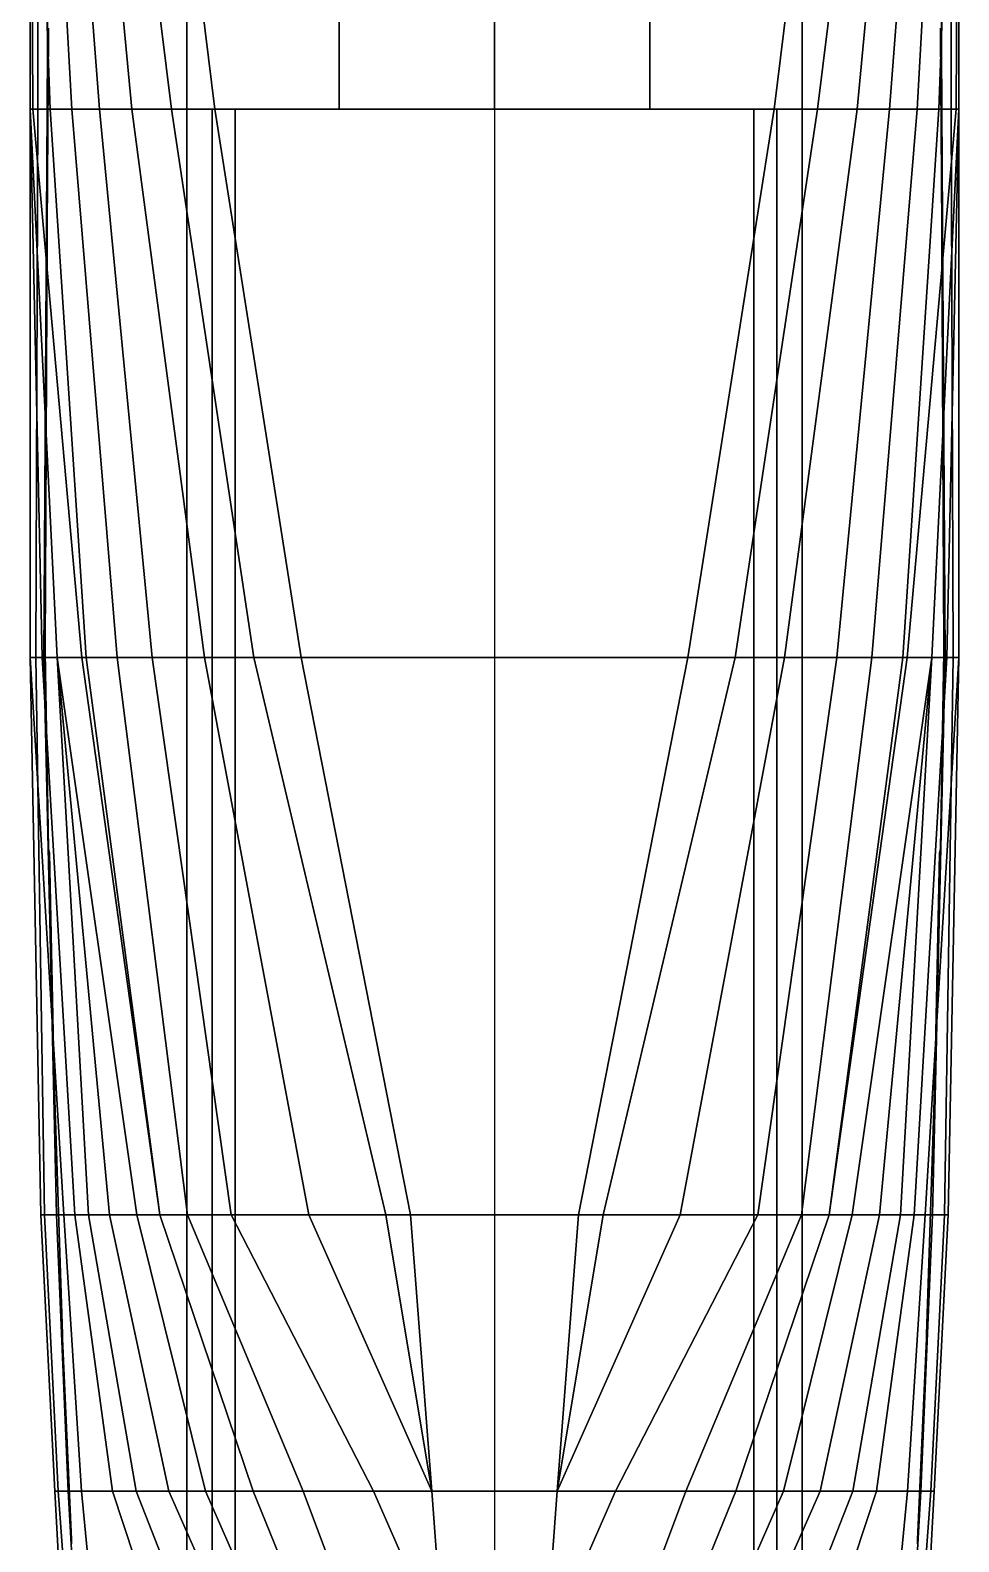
# Model space of a CAD drawing. Header units: millimetres. Extents: x -4.2 to 4.2, y -36.1 to 45.6.
# Drawn here: x -4.23 to 4.23, y -27.9 to -14.14 of the extents above; entities that cross this region are included whole.
import ezdxf

# ---------------------------------------------------------------- set-up
doc = ezdxf.new("R2010")
doc.units = ezdxf.units.MM
for name, color, linetype in [('h2', 7, 'Continuous'), ('railings', 6, 'Continuous'), ('superstructure', 3, 'Continuous')]:
    doc.layers.add(name, color=color, linetype=linetype)

msp = doc.modelspace()

# ---------------------------------------------------------------- linework, layer by layer
for points in [[(-4.225, -9.84, 2.825), (-4.225, -9.84, -0.21), (-4.225, -14.86, -0.05), (-4.225, -14.86, 2.98)], [(-4.225, -9.84, -0.21), (-4.225, -9.84, -0.21), (-4.2, -14.86, -0.21), (-4.225, -14.86, -0.05)], [(-4.155, -9.84, 2.92), (-4.225, -9.84, 2.825), (-4.225, -14.86, 2.98), (-4.155, -14.86, 3.095)], [(-4.045, -9.84, 2.955), (-4.155, -9.84, 2.92), (-4.155, -14.86, 3.095), (-4.07, -14.86, 3.125)], [(-4.225, -14.86, 2.98), (-4.225, -14.86, 2.98), (-4.225, -19.85, 1.765), (-4.225, -19.85, 3.355)], [(-4.225, -14.86, -0.05), (-4.2, -14.86, -0.21), (-3.755, -19.85, -0.21), (-3.98, -19.85, 0.37)], [(-4.225, -14.86, 2.98), (-4.225, -14.86, -0.05), (-4.115, -19.85, 0.95), (-4.225, -19.85, 1.765)], [(-4.225, -14.86, -0.05), (-4.225, -14.86, -0.05), (-3.98, -19.85, 0.37), (-4.115, -19.85, 0.95)], [(-4.155, -14.86, 3.095), (-4.225, -14.86, 2.98), (-4.225, -19.85, 3.355), (-4.175, -19.85, 3.45)], [(-4.07, -14.86, 3.125), (-4.155, -14.86, 3.095), (-4.175, -19.85, 3.45), (-4.1, -19.85, 3.5)], [(-4.225, -19.85, 3.355), (-4.225, -19.85, 1.765), (-3.92, -24.925, 1.775), (-4.13, -24.925, 3.765)], [(-4.225, -19.85, 1.765), (-4.115, -19.85, 0.95), (-3.82, -24.925, 1.16), (-3.92, -24.925, 1.775)], [(-4.175, -19.85, 3.45), (-4.225, -19.85, 3.355), (-4.13, -24.925, 3.765), (-4.095, -24.925, 3.845)], [(-4.1, -19.85, 3.5), (-4.175, -19.85, 3.45), (-4.095, -24.925, 3.845), (-3.985, -24.925, 3.915)], [(-4.115, -19.85, 0.95), (-3.98, -19.85, 0.37), (-3.695, -24.925, 0.765), (-3.82, -24.925, 1.16)], [(-3.98, -19.85, 0.37), (-3.98, -19.85, 0.37), (-3.255, -24.925, 0.005), (-3.505, -24.925, 0.355)], [(-3.98, -19.85, 0.37), (-3.755, -19.85, -0.21), (-3.045, -24.925, -0.21), (-3.255, -24.925, 0.005)], [(-3.98, -19.85, 0.37), (-3.98, -19.85, 0.37), (-3.505, -24.925, 0.355), (-3.695, -24.925, 0.765)], [(-4.095, -24.925, 3.845), (-4.13, -24.925, 3.765), (-4, -27.44, 3.93), (-3.97, -27.44, 4.025)], [(-4.13, -24.925, 3.765), (-3.92, -24.925, 1.775), (-3.76, -27.44, 2.965), (-4, -27.44, 3.93)], [(-3.985, -24.925, 3.915), (-4.095, -24.925, 3.845), (-3.97, -27.44, 4.025), (-3.88, -27.44, 4.095)], [(-3.92, -24.925, 1.775), (-3.82, -24.925, 1.16), (-3.475, -27.44, 1.86), (-3.76, -27.44, 2.965)], [(-3.82, -24.925, 1.16), (-3.695, -24.925, 0.765), (-3.26, -27.44, 1.28), (-3.475, -27.44, 1.86)], [(-3.695, -24.925, 0.765), (-3.505, -24.925, 0.355), (-2.965, -27.44, 0.705), (-3.26, -27.44, 1.28)], [(-3.505, -24.925, 0.355), (-3.255, -24.925, 0.005), (-2.63, -27.44, 0.235), (-2.965, -27.44, 0.705)], [(-3.255, -24.925, 0.005), (-3.045, -24.925, -0.21), (-2.195, -27.44, -0.21), (-2.63, -27.44, 0.235)], [(-4, -27.44, 3.93), (-3.76, -27.44, 2.965), (-3.64, -28.67, 3.27), (-3.935, -28.67, 4.05)], [(-3.97, -27.44, 4.025), (-4, -27.44, 3.93), (-3.935, -28.67, 4.05), (-3.88, -28.67, 4.16)], [(-3.88, -27.44, 4.095), (-3.97, -27.44, 4.025), (-3.88, -28.67, 4.16), (-3.81, -28.67, 4.195)], [(-3.76, -27.44, 2.965), (-3.475, -27.44, 1.86), (-3.07, -28.67, 1.86), (-3.64, -28.67, 3.27)], [(-3.475, -27.44, 1.86), (-3.26, -27.44, 1.28), (-2.78, -28.67, 1.28), (-3.07, -28.67, 1.86)], [(-3.26, -27.44, 1.28), (-2.965, -27.44, 0.705), (-2.42, -28.67, 0.705), (-2.78, -28.67, 1.28)], [(-2.965, -27.44, 0.705), (-2.63, -27.44, 0.235), (-2.09, -28.67, 0.235), (-2.42, -28.67, 0.705)], [(-2.63, -27.44, 0.235), (-2.195, -27.44, -0.21), (-1.695, -28.67, -0.21), (-2.09, -28.67, 0.235)]]:
    msp.add_3dface(points)
at = {"color": 1}
for points in [[(-4.225, -9.84, -0.73), (-4.125, -9.84, -1.07), (-3.845, -14.86, -1.07), (-4.045, -14.86, -0.73)], [(-4.225, -9.84, -0.21), (-4.225, -9.84, -0.73), (-4.045, -14.86, -0.73), (-4.2, -14.86, -0.21)], [(-4.125, -9.84, -1.07), (-3.98, -9.84, -1.345), (-3.595, -14.86, -1.315), (-3.845, -14.86, -1.07)], [(-3.98, -9.84, -1.345), (-3.775, -9.84, -1.585), (-3.3, -14.86, -1.515), (-3.595, -14.86, -1.315)], [(-3.775, -9.84, -1.585), (-3.56, -9.84, -1.72), (-2.94, -14.86, -1.655), (-3.3, -14.86, -1.515)], [(-3.56, -9.84, -1.72), (-3.165, -9.84, -1.845), (-2.545, -14.86, -1.7), (-2.94, -14.86, -1.655)], [(0, -14.86, -1.675), (-2.545, -14.86, -1.7), (-3.165, -9.84, -1.845), (0, -9.84, -1.815)], [(-4.2, -14.86, -0.21), (-4.045, -14.86, -0.73), (-3.715, -19.85, -0.295), (-3.755, -19.85, -0.21)], [(-4.045, -14.86, -0.73), (-3.845, -14.86, -1.07), (-3.435, -19.85, -0.72), (-3.715, -19.85, -0.295)], [(-3.845, -14.86, -1.07), (-3.595, -14.86, -1.315), (-3.115, -19.85, -1.015), (-3.435, -19.85, -0.72)], [(-3.595, -14.86, -1.315), (-3.3, -14.86, -1.515), (-2.64, -19.85, -1.3), (-3.115, -19.85, -1.015)], [(-3.3, -14.86, -1.515), (-2.94, -14.86, -1.655), (-2.19, -19.85, -1.465), (-2.64, -19.85, -1.3)], [(-2.94, -14.86, -1.655), (-2.545, -14.86, -1.7), (-1.76, -19.85, -1.53), (-2.19, -19.85, -1.465)], [(0, -19.85, -1.53), (-1.76, -19.85, -1.53), (-2.545, -14.86, -1.7), (0, -14.86, -1.675)], [(-3.755, -19.85, -0.21), (-3.715, -19.85, -0.295), (-3.045, -24.925, -0.21)], [(-3.715, -19.85, -0.295), (-3.435, -19.85, -0.72), (-2.795, -24.925, -0.425), (-3.045, -24.925, -0.21)], [(-3.435, -19.85, -0.72), (-3.115, -19.85, -1.015), (-2.395, -24.925, -0.695), (-2.795, -24.925, -0.425)], [(-3.115, -19.85, -1.015), (-2.64, -19.85, -1.3), (-1.69, -24.925, -1.065), (-2.395, -24.925, -0.695)], [(-2.64, -19.85, -1.3), (-2.19, -19.85, -1.465), (-0.99, -24.925, -1.325), (-1.69, -24.925, -1.065)], [(-2.19, -19.85, -1.465), (-1.76, -19.85, -1.53), (-0.765, -24.925, -1.37), (-0.99, -24.925, -1.325)], [(0, -24.925, -1.37), (-0.765, -24.925, -1.37), (-1.76, -19.85, -1.53), (0, -19.85, -1.53)], [(-3.045, -24.925, -0.21), (-2.795, -24.925, -0.425), (-1.74, -27.44, -0.595), (-2.195, -27.44, -0.21)], [(-2.795, -24.925, -0.425), (-2.395, -24.925, -0.695), (-1.1, -27.44, -1.01), (-1.74, -27.44, -0.595)], [(-2.395, -24.925, -0.695), (-1.69, -24.925, -1.065), (-0.57, -27.44, -1.285), (-1.1, -27.44, -1.01)], [(-1.69, -24.925, -1.065), (-0.99, -24.925, -1.325), (-0.57, -27.44, -1.285)], [(-0.99, -24.925, -1.325), (-0.765, -24.925, -1.37), (-0.57, -27.44, -1.285)], [(0, -27.44, -1.285), (-0.57, -27.44, -1.285), (-0.765, -24.925, -1.37), (0, -24.925, -1.37)], [(-2.195, -27.44, -0.21), (-1.74, -27.44, -0.595), (-1.28, -28.67, -0.595), (-1.695, -28.67, -0.21)], [(-1.74, -27.44, -0.595), (-1.1, -27.44, -1.01), (-0.56, -28.67, -1.225), (-1.28, -28.67, -0.595)], [(-1.1, -27.44, -1.01), (-0.57, -27.44, -1.285), (-0.48, -28.67, -1.25), (-0.56, -28.67, -1.225)], [(0, -28.67, -1.25), (-0.48, -28.67, -1.25), (-0.57, -27.44, -1.285), (0, -27.44, -1.285)]]:
    msp.add_3dface(points, dxfattribs=at)
at = {"color": 2}
for points in [[(-2.8, -9.84, 3.025), (-4.045, -9.84, 2.955), (-4.07, -14.86, 3.125), (-2.8, -14.86, 3.2)], [(-1.415, -9.84, 3.095), (-2.8, -9.84, 3.025), (-2.8, -14.86, 3.2), (-1.415, -14.86, 3.27)], [(0, -9.84, 3.13), (-1.415, -9.84, 3.095), (-1.415, -14.86, 3.27), (0, -14.86, 3.305)], [(-2.8, -14.86, 3.2), (-4.07, -14.86, 3.125), (-4.1, -19.85, 3.5), (-2.8, -19.85, 3.58)], [(-2.57, -14.86, 3.212), (-2.8, -14.86, 3.2), (-2.8, -19.85, 3.58), (-2.57, -19.85, 3.591)], [(-2.8, -19.85, 3.58), (-4.1, -19.85, 3.5), (-3.985, -24.925, 3.915), (-2.8, -24.925, 3.97)], [(-2.57, -19.85, 3.591), (-2.8, -19.85, 3.58), (-2.8, -24.925, 3.97), (-2.57, -24.925, 3.98)], [(-2.8, -24.925, 3.97), (-3.985, -24.925, 3.915), (-3.88, -27.44, 4.095), (-2.8, -27.44, 4.15)], [(-2.57, -24.925, 3.98), (-2.8, -24.925, 3.97), (-2.8, -27.44, 4.15), (-2.57, -27.44, 4.161)], [(-2.8, -27.44, 4.15), (-3.88, -27.44, 4.095), (-3.81, -28.67, 4.195), (-2.8, -28.67, 4.26)], [(-2.57, -27.44, 4.161), (-2.8, -27.44, 4.15), (-2.8, -28.67, 4.26), (-2.57, -28.67, 4.268)]]:
    msp.add_3dface(points, dxfattribs=at)
at = {"layer": 'h2', "color": 1}
for points in [[(0, -14.86, -1.675), (2.545, -14.86, -1.7), (3.165, -9.84, -1.845), (0, -9.84, -1.815)], [(3.56, -9.84, -1.72), (3.165, -9.84, -1.845), (2.545, -14.86, -1.7), (2.94, -14.86, -1.655)], [(3.775, -9.84, -1.585), (3.56, -9.84, -1.72), (2.94, -14.86, -1.655), (3.3, -14.86, -1.515)], [(3.98, -9.84, -1.345), (3.775, -9.84, -1.585), (3.3, -14.86, -1.515), (3.595, -14.86, -1.315)], [(4.125, -9.84, -1.07), (3.98, -9.84, -1.345), (3.595, -14.86, -1.315), (3.845, -14.86, -1.07)], [(4.225, -9.84, -0.73), (4.125, -9.84, -1.07), (3.845, -14.86, -1.07), (4.045, -14.86, -0.73)], [(4.225, -9.84, -0.21), (4.225, -9.84, -0.73), (4.045, -14.86, -0.73), (4.2, -14.86, -0.21)], [(0, -19.85, -1.53), (1.76, -19.85, -1.53), (2.545, -14.86, -1.7), (0, -14.86, -1.675)], [(2.94, -14.86, -1.655), (2.545, -14.86, -1.7), (1.76, -19.85, -1.53), (2.19, -19.85, -1.465)], [(3.3, -14.86, -1.515), (2.94, -14.86, -1.655), (2.19, -19.85, -1.465), (2.64, -19.85, -1.3)], [(3.595, -14.86, -1.315), (3.3, -14.86, -1.515), (2.64, -19.85, -1.3), (3.115, -19.85, -1.015)], [(3.845, -14.86, -1.07), (3.595, -14.86, -1.315), (3.115, -19.85, -1.015), (3.435, -19.85, -0.72)], [(4.045, -14.86, -0.73), (3.845, -14.86, -1.07), (3.435, -19.85, -0.72), (3.715, -19.85, -0.295)], [(4.2, -14.86, -0.21), (4.045, -14.86, -0.73), (3.715, -19.85, -0.295), (3.755, -19.85, -0.21)], [(0, -24.925, -1.37), (0.765, -24.925, -1.37), (1.76, -19.85, -1.53), (0, -19.85, -1.53)], [(2.19, -19.85, -1.465), (1.76, -19.85, -1.53), (0.765, -24.925, -1.37), (0.99, -24.925, -1.325)], [(2.64, -19.85, -1.3), (2.19, -19.85, -1.465), (0.99, -24.925, -1.325), (1.69, -24.925, -1.065)], [(3.115, -19.85, -1.015), (2.64, -19.85, -1.3), (1.69, -24.925, -1.065), (2.395, -24.925, -0.695)], [(3.435, -19.85, -0.72), (3.115, -19.85, -1.015), (2.395, -24.925, -0.695), (2.795, -24.925, -0.425)], [(3.715, -19.85, -0.295), (3.435, -19.85, -0.72), (2.795, -24.925, -0.425), (3.045, -24.925, -0.21)], [(3.755, -19.85, -0.21), (3.715, -19.85, -0.295), (3.045, -24.925, -0.21)], [(0, -27.44, -1.285), (0.57, -27.44, -1.285), (0.765, -24.925, -1.37), (0, -24.925, -1.37)], [(1.69, -24.925, -1.065), (0.99, -24.925, -1.325), (0.57, -27.44, -1.285)], [(0.99, -24.925, -1.325), (0.765, -24.925, -1.37), (0.57, -27.44, -1.285)], [(2.395, -24.925, -0.695), (1.69, -24.925, -1.065), (0.57, -27.44, -1.285), (1.1, -27.44, -1.01)], [(2.795, -24.925, -0.425), (2.395, -24.925, -0.695), (1.1, -27.44, -1.01), (1.74, -27.44, -0.595)], [(3.045, -24.925, -0.21), (2.795, -24.925, -0.425), (1.74, -27.44, -0.595), (2.195, -27.44, -0.21)], [(0, -28.67, -1.25), (0.48, -28.67, -1.25), (0.57, -27.44, -1.285), (0, -27.44, -1.285)], [(1.1, -27.44, -1.01), (0.57, -27.44, -1.285), (0.48, -28.67, -1.25), (0.56, -28.67, -1.225)], [(1.74, -27.44, -0.595), (1.1, -27.44, -1.01), (0.56, -28.67, -1.225), (1.28, -28.67, -0.595)], [(2.195, -27.44, -0.21), (1.74, -27.44, -0.595), (1.28, -28.67, -0.595), (1.695, -28.67, -0.21)]]:
    msp.add_3dface(points, dxfattribs=at)
at = {"layer": 'h2', "color": 2}
for points in [[(0, -9.84, 3.13), (1.415, -9.84, 3.095), (1.415, -14.86, 3.27), (0, -14.86, 3.305)], [(1.415, -9.84, 3.095), (2.8, -9.84, 3.025), (2.8, -14.86, 3.2), (1.415, -14.86, 3.27)], [(2.8, -9.84, 3.025), (4.045, -9.84, 2.955), (4.07, -14.86, 3.125), (2.8, -14.86, 3.2)], [(2.57, -14.86, 3.212), (2.8, -14.86, 3.2), (2.8, -19.85, 3.58), (2.57, -19.85, 3.591)], [(2.8, -14.86, 3.2), (4.07, -14.86, 3.125), (4.1, -19.85, 3.5), (2.8, -19.85, 3.58)], [(2.57, -19.85, 3.591), (2.8, -19.85, 3.58), (2.8, -24.925, 3.97), (2.57, -24.925, 3.98)], [(2.8, -19.85, 3.58), (4.1, -19.85, 3.5), (3.985, -24.925, 3.915), (2.8, -24.925, 3.97)], [(2.57, -24.925, 3.98), (2.8, -24.925, 3.97), (2.8, -27.44, 4.15), (2.57, -27.44, 4.161)], [(2.8, -24.925, 3.97), (3.985, -24.925, 3.915), (3.88, -27.44, 4.095), (2.8, -27.44, 4.15)], [(2.57, -27.44, 4.161), (2.8, -27.44, 4.15), (2.8, -28.67, 4.26), (2.57, -28.67, 4.268)], [(2.8, -27.44, 4.15), (3.88, -27.44, 4.095), (3.81, -28.67, 4.195), (2.8, -28.67, 4.26)]]:
    msp.add_3dface(points, dxfattribs=at)
at = {"layer": 'h2'}
for points in [[(4.045, -9.84, 2.955), (4.155, -9.84, 2.92), (4.155, -14.86, 3.095), (4.07, -14.86, 3.125)], [(4.155, -9.84, 2.92), (4.225, -9.84, 2.825), (4.225, -14.86, 2.98), (4.155, -14.86, 3.095)], [(4.225, -9.84, -0.21), (4.225, -9.84, -0.21), (4.2, -14.86, -0.21), (4.225, -14.86, -0.05)], [(4.225, -9.84, 2.825), (4.225, -9.84, -0.21), (4.225, -14.86, -0.05), (4.225, -14.86, 2.98)], [(4.225, -14.86, -0.05), (4.2, -14.86, -0.21), (3.755, -19.85, -0.21), (3.98, -19.85, 0.37)], [(4.225, -14.86, -0.05), (4.225, -14.86, -0.05), (3.98, -19.85, 0.37), (4.115, -19.85, 0.95)], [(4.07, -14.86, 3.125), (4.155, -14.86, 3.095), (4.175, -19.85, 3.45), (4.1, -19.85, 3.5)], [(4.225, -14.86, 2.98), (4.225, -14.86, -0.05), (4.115, -19.85, 0.95), (4.225, -19.85, 1.765)], [(4.155, -14.86, 3.095), (4.225, -14.86, 2.98), (4.225, -19.85, 3.355), (4.175, -19.85, 3.45)], [(4.225, -14.86, 2.98), (4.225, -14.86, 2.98), (4.225, -19.85, 1.765), (4.225, -19.85, 3.355)], [(3.98, -19.85, 0.37), (3.755, -19.85, -0.21), (3.045, -24.925, -0.21), (3.255, -24.925, 0.005)], [(3.98, -19.85, 0.37), (3.98, -19.85, 0.37), (3.255, -24.925, 0.005), (3.505, -24.925, 0.355)], [(3.98, -19.85, 0.37), (3.98, -19.85, 0.37), (3.505, -24.925, 0.355), (3.695, -24.925, 0.765)], [(4.115, -19.85, 0.95), (3.98, -19.85, 0.37), (3.695, -24.925, 0.765), (3.82, -24.925, 1.16)], [(4.225, -19.85, 1.765), (4.115, -19.85, 0.95), (3.82, -24.925, 1.16), (3.92, -24.925, 1.775)], [(4.225, -19.85, 3.355), (4.225, -19.85, 1.765), (3.92, -24.925, 1.775), (4.13, -24.925, 3.765)], [(4.1, -19.85, 3.5), (4.175, -19.85, 3.45), (4.095, -24.925, 3.845), (3.985, -24.925, 3.915)], [(4.175, -19.85, 3.45), (4.225, -19.85, 3.355), (4.13, -24.925, 3.765), (4.095, -24.925, 3.845)], [(3.255, -24.925, 0.005), (3.045, -24.925, -0.21), (2.195, -27.44, -0.21), (2.63, -27.44, 0.235)], [(3.505, -24.925, 0.355), (3.255, -24.925, 0.005), (2.63, -27.44, 0.235), (2.965, -27.44, 0.705)], [(3.695, -24.925, 0.765), (3.505, -24.925, 0.355), (2.965, -27.44, 0.705), (3.26, -27.44, 1.28)], [(3.82, -24.925, 1.16), (3.695, -24.925, 0.765), (3.26, -27.44, 1.28), (3.475, -27.44, 1.86)], [(3.92, -24.925, 1.775), (3.82, -24.925, 1.16), (3.475, -27.44, 1.86), (3.76, -27.44, 2.965)], [(4.13, -24.925, 3.765), (3.92, -24.925, 1.775), (3.76, -27.44, 2.965), (4, -27.44, 3.93)], [(3.985, -24.925, 3.915), (4.095, -24.925, 3.845), (3.97, -27.44, 4.025), (3.88, -27.44, 4.095)], [(4.095, -24.925, 3.845), (4.13, -24.925, 3.765), (4, -27.44, 3.93), (3.97, -27.44, 4.025)], [(2.63, -27.44, 0.235), (2.195, -27.44, -0.21), (1.695, -28.67, -0.21), (2.09, -28.67, 0.235)], [(2.965, -27.44, 0.705), (2.63, -27.44, 0.235), (2.09, -28.67, 0.235), (2.42, -28.67, 0.705)], [(3.26, -27.44, 1.28), (2.965, -27.44, 0.705), (2.42, -28.67, 0.705), (2.78, -28.67, 1.28)], [(3.475, -27.44, 1.86), (3.26, -27.44, 1.28), (2.78, -28.67, 1.28), (3.07, -28.67, 1.86)], [(3.76, -27.44, 2.965), (3.475, -27.44, 1.86), (3.07, -28.67, 1.86), (3.64, -28.67, 3.27)], [(4, -27.44, 3.93), (3.76, -27.44, 2.965), (3.64, -28.67, 3.27), (3.935, -28.67, 4.05)], [(3.88, -27.44, 4.095), (3.97, -27.44, 4.025), (3.88, -28.67, 4.16), (3.81, -28.67, 4.195)], [(3.97, -27.44, 4.025), (4, -27.44, 3.93), (3.935, -28.67, 4.05), (3.88, -28.67, 4.16)]]:
    msp.add_3dface(points, dxfattribs=at)
at = {"layer": 'railings'}
for points in [[(-4.06, -14.16, 4.41), (-4.07, -15.94, 4.51), (-4.07, -15.94, 4.47), (-4.06, -14.16, 4.37)], [(-4.06, -14.16, 4.41), (-4.07, -15.94, 4.51), (-4.07, -15.94, 4.47), (-4.06, -14.16, 4.37)], [(-4.06, -14.16, 3.82), (-4.07, -15.94, 3.92), (-4.07, -15.94, 3.88), (-4.06, -14.16, 3.78)], [(-4.06, -14.16, 3.82), (-4.07, -15.94, 3.92), (-4.07, -15.94, 3.88), (-4.06, -14.16, 3.78)], [(-4.06, -14.16, 4.41), (-4.06, -14.16, 3.1), (-4.06, -14.12, 3.1), (-4.06, -14.12, 4.41)], [(-4.06, -14.16, 4.41), (-4.06, -14.16, 3.1), (-4.06, -14.12, 3.1), (-4.06, -14.12, 4.41)], [(4.06, -14.16, 4.41), (4.06, -14.16, 3.1), (4.06, -14.12, 3.1), (4.06, -14.12, 4.41)], [(4.06, -14.16, 4.41), (4.06, -14.16, 3.1), (4.06, -14.12, 3.1), (4.06, -14.12, 4.41)], [(4.06, -14.16, 3.82), (4.07, -15.94, 3.92), (4.07, -15.94, 3.88), (4.06, -14.16, 3.78)], [(4.06, -14.16, 3.82), (4.07, -15.94, 3.92), (4.07, -15.94, 3.88), (4.06, -14.16, 3.78)], [(4.06, -14.16, 4.41), (4.07, -15.94, 4.51), (4.07, -15.94, 4.47), (4.06, -14.16, 4.37)], [(4.06, -14.16, 4.41), (4.07, -15.94, 4.51), (4.07, -15.94, 4.47), (4.06, -14.16, 4.37)], [(-4.07, -15.98, 4.51), (-4.07, -15.98, 3.2), (-4.07, -15.94, 3.2), (-4.07, -15.94, 4.51)], [(-4.07, -15.98, 4.51), (-4.07, -15.98, 3.2), (-4.07, -15.94, 3.2), (-4.07, -15.94, 4.51)], [(4.07, -15.98, 4.51), (4.07, -15.98, 3.2), (4.07, -15.94, 3.2), (4.07, -15.94, 4.51)], [(4.07, -15.98, 4.51), (4.07, -15.98, 3.2), (4.07, -15.94, 3.2), (4.07, -15.94, 4.51)], [(-4.07, -15.98, 4.51), (-4.08, -17.89, 4.66), (-4.08, -17.89, 4.62), (-4.07, -15.98, 4.47)], [(-4.07, -15.98, 4.51), (-4.08, -17.89, 4.66), (-4.08, -17.89, 4.62), (-4.07, -15.98, 4.47)], [(-4.07, -15.98, 3.92), (-4.08, -17.89, 4.07), (-4.08, -17.89, 4.03), (-4.07, -15.98, 3.88)], [(-4.07, -15.98, 3.92), (-4.08, -17.89, 4.07), (-4.08, -17.89, 4.03), (-4.07, -15.98, 3.88)], [(4.07, -15.98, 3.92), (4.08, -17.89, 4.07), (4.08, -17.89, 4.03), (4.07, -15.98, 3.88)], [(4.07, -15.98, 3.92), (4.08, -17.89, 4.07), (4.08, -17.89, 4.03), (4.07, -15.98, 3.88)], [(4.07, -15.98, 4.51), (4.08, -17.89, 4.66), (4.08, -17.89, 4.62), (4.07, -15.98, 4.47)], [(4.07, -15.98, 4.51), (4.08, -17.89, 4.66), (4.08, -17.89, 4.62), (4.07, -15.98, 4.47)], [(-4.08, -17.93, 4.66), (-4.09, -19.76, 4.8), (-4.09, -19.76, 4.76), (-4.08, -17.93, 4.62)], [(-4.08, -17.93, 4.66), (-4.09, -19.76, 4.8), (-4.09, -19.76, 4.76), (-4.08, -17.93, 4.62)], [(-4.08, -17.93, 4.07), (-4.09, -19.76, 4.21), (-4.09, -19.76, 4.17), (-4.08, -17.93, 4.03)], [(-4.08, -17.93, 4.07), (-4.09, -19.76, 4.21), (-4.09, -19.76, 4.17), (-4.08, -17.93, 4.03)], [(-4.08, -17.93, 4.66), (-4.08, -17.93, 3.35), (-4.08, -17.89, 3.35), (-4.08, -17.89, 4.66)], [(-4.08, -17.93, 4.66), (-4.08, -17.93, 3.35), (-4.08, -17.89, 3.35), (-4.08, -17.89, 4.66)], [(4.08, -17.93, 4.66), (4.08, -17.93, 3.35), (4.08, -17.89, 3.35), (4.08, -17.89, 4.66)], [(4.08, -17.93, 4.66), (4.08, -17.93, 3.35), (4.08, -17.89, 3.35), (4.08, -17.89, 4.66)], [(4.08, -17.93, 4.07), (4.09, -19.76, 4.21), (4.09, -19.76, 4.17), (4.08, -17.93, 4.03)], [(4.08, -17.93, 4.07), (4.09, -19.76, 4.21), (4.09, -19.76, 4.17), (4.08, -17.93, 4.03)], [(4.08, -17.93, 4.66), (4.09, -19.76, 4.8), (4.09, -19.76, 4.76), (4.08, -17.93, 4.62)], [(4.08, -17.93, 4.66), (4.09, -19.76, 4.8), (4.09, -19.76, 4.76), (4.08, -17.93, 4.62)], [(-4.09, -19.8, 4.8), (-4.09, -19.8, 3.49), (-4.09, -19.76, 3.49), (-4.09, -19.76, 4.8)], [(-4.09, -19.8, 4.8), (-4.09, -19.8, 3.49), (-4.09, -19.76, 3.49), (-4.09, -19.76, 4.8)], [(-4.09, -19.8, 4.8), (-4.06, -21.59, 4.95), (-4.06, -21.59, 4.91), (-4.09, -19.8, 4.76)], [(-4.09, -19.8, 4.8), (-4.06, -21.59, 4.95), (-4.06, -21.59, 4.91), (-4.09, -19.8, 4.76)], [(-4.09, -19.8, 4.21), (-4.06, -21.59, 4.36), (-4.06, -21.59, 4.32), (-4.09, -19.8, 4.17)], [(-4.09, -19.8, 4.21), (-4.06, -21.59, 4.36), (-4.06, -21.59, 4.32), (-4.09, -19.8, 4.17)], [(4.09, -19.8, 4.21), (4.06, -21.59, 4.36), (4.06, -21.59, 4.32), (4.09, -19.8, 4.17)], [(4.09, -19.8, 4.21), (4.06, -21.59, 4.36), (4.06, -21.59, 4.32), (4.09, -19.8, 4.17)], [(4.09, -19.8, 4.8), (4.06, -21.59, 4.95), (4.06, -21.59, 4.91), (4.09, -19.8, 4.76)], [(4.09, -19.8, 4.8), (4.06, -21.59, 4.95), (4.06, -21.59, 4.91), (4.09, -19.8, 4.76)], [(4.09, -19.8, 4.8), (4.09, -19.8, 3.49), (4.09, -19.76, 3.49), (4.09, -19.76, 4.8)], [(4.09, -19.8, 4.8), (4.09, -19.8, 3.49), (4.09, -19.76, 3.49), (4.09, -19.76, 4.8)], [(-4.05, -21.63, 4.95), (-4.05, -21.63, 3.64), (-4.06, -21.59, 3.64), (-4.06, -21.59, 4.95)], [(-4.05, -21.63, 4.95), (-4.05, -21.63, 3.64), (-4.06, -21.59, 3.64), (-4.06, -21.59, 4.95)], [(4.05, -21.63, 4.95), (4.05, -21.63, 3.64), (4.06, -21.59, 3.64), (4.06, -21.59, 4.95)], [(4.05, -21.63, 4.95), (4.05, -21.63, 3.64), (4.06, -21.59, 3.64), (4.06, -21.59, 4.95)], [(-4.05, -21.63, 4.95), (-4.01, -23.56, 5.11), (-4.01, -23.56, 5.07), (-4.05, -21.63, 4.91)], [(-4.05, -21.63, 4.95), (-4.01, -23.56, 5.11), (-4.01, -23.56, 5.07), (-4.05, -21.63, 4.91)], [(-4.05, -21.63, 4.36), (-4.01, -23.56, 4.52), (-4.01, -23.56, 4.48), (-4.05, -21.63, 4.32)], [(-4.05, -21.63, 4.36), (-4.01, -23.56, 4.52), (-4.01, -23.56, 4.48), (-4.05, -21.63, 4.32)], [(4.05, -21.63, 4.95), (4.01, -23.56, 5.11), (4.01, -23.56, 5.07), (4.05, -21.63, 4.91)], [(4.05, -21.63, 4.95), (4.01, -23.56, 5.11), (4.01, -23.56, 5.07), (4.05, -21.63, 4.91)], [(4.05, -21.63, 4.36), (4.01, -23.56, 4.52), (4.01, -23.56, 4.48), (4.05, -21.63, 4.32)], [(4.05, -21.63, 4.36), (4.01, -23.56, 4.52), (4.01, -23.56, 4.48), (4.05, -21.63, 4.32)], [(-4.01, -23.6, 5.11), (-4.01, -23.6, 3.8), (-4.01, -23.56, 3.8), (-4.01, -23.56, 5.11)], [(-4.01, -23.6, 5.11), (-4.01, -23.6, 3.8), (-4.01, -23.56, 3.8), (-4.01, -23.56, 5.11)], [(-4.01, -23.6, 5.11), (-3.93, -26.01, 5.3), (-3.93, -26.01, 5.26), (-4.01, -23.6, 5.07)], [(-4.01, -23.6, 5.11), (-3.93, -26.01, 5.3), (-3.93, -26.01, 5.26), (-4.01, -23.6, 5.07)], [(-4.01, -23.6, 4.52), (-3.93, -26.01, 4.71), (-3.93, -26.01, 4.67), (-4.01, -23.6, 4.48)], [(-4.01, -23.6, 4.52), (-3.93, -26.01, 4.71), (-3.93, -26.01, 4.67), (-4.01, -23.6, 4.48)], [(4.01, -23.6, 5.11), (3.93, -26.01, 5.3), (3.93, -26.01, 5.26), (4.01, -23.6, 5.07)], [(4.01, -23.6, 5.11), (3.93, -26.01, 5.3), (3.93, -26.01, 5.26), (4.01, -23.6, 5.07)], [(4.01, -23.6, 4.52), (3.93, -26.01, 4.71), (3.93, -26.01, 4.67), (4.01, -23.6, 4.48)], [(4.01, -23.6, 4.52), (3.93, -26.01, 4.71), (3.93, -26.01, 4.67), (4.01, -23.6, 4.48)], [(4.01, -23.6, 5.11), (4.01, -23.6, 3.8), (4.01, -23.56, 3.8), (4.01, -23.56, 5.11)], [(4.01, -23.6, 5.11), (4.01, -23.6, 3.8), (4.01, -23.56, 3.8), (4.01, -23.56, 5.11)], [(-3.93, -26.05, 5.3), (-3.93, -26.05, 3.99), (-3.93, -26.01, 3.99), (-3.93, -26.01, 5.3)], [(-3.93, -26.05, 5.3), (-3.93, -26.05, 3.99), (-3.93, -26.01, 3.99), (-3.93, -26.01, 5.3)], [(-3.93, -26.05, 5.3), (-3.85, -27.88, 5.44), (-3.85, -27.88, 5.4), (-3.93, -26.05, 5.26)], [(-3.93, -26.05, 5.3), (-3.85, -27.88, 5.44), (-3.85, -27.88, 5.4), (-3.93, -26.05, 5.26)], [(-3.93, -26.05, 4.71), (-3.85, -27.88, 4.85), (-3.85, -27.88, 4.81), (-3.93, -26.05, 4.67)], [(-3.93, -26.05, 4.71), (-3.85, -27.88, 4.85), (-3.85, -27.88, 4.81), (-3.93, -26.05, 4.67)], [(3.93, -26.05, 4.71), (3.85, -27.88, 4.85), (3.85, -27.88, 4.81), (3.93, -26.05, 4.67)], [(3.93, -26.05, 4.71), (3.85, -27.88, 4.85), (3.85, -27.88, 4.81), (3.93, -26.05, 4.67)], [(3.93, -26.05, 5.3), (3.85, -27.88, 5.44), (3.85, -27.88, 5.4), (3.93, -26.05, 5.26)], [(3.93, -26.05, 5.3), (3.85, -27.88, 5.44), (3.85, -27.88, 5.4), (3.93, -26.05, 5.26)], [(3.93, -26.05, 5.3), (3.93, -26.05, 3.99), (3.93, -26.01, 3.99), (3.93, -26.01, 5.3)], [(3.93, -26.05, 5.3), (3.93, -26.05, 3.99), (3.93, -26.01, 3.99), (3.93, -26.01, 5.3)], [(-3.85, -27.92, 5.44), (-3.85, -27.92, 4.13), (-3.85, -27.88, 4.13), (-3.85, -27.88, 5.44)], [(-3.85, -27.92, 5.44), (-3.85, -27.92, 4.13), (-3.85, -27.88, 4.13), (-3.85, -27.88, 5.44)], [(3.85, -27.92, 5.44), (3.85, -27.92, 4.13), (3.85, -27.88, 4.13), (3.85, -27.88, 5.44)], [(3.85, -27.92, 5.44), (3.85, -27.92, 4.13), (3.85, -27.88, 4.13), (3.85, -27.88, 5.44)]]:
    msp.add_3dface(points, dxfattribs=at)
at = {"layer": 'superstructure'}
for points in [[(-2.57, -14.86, 3.212), (-2.57, -19.85, 3.591), (-2.57, -19.85, 3.675), (-2.57, -14.86, 3.305)], [(2.36, -14.86, 4.125), (2.57, -14.86, 3.305), (-2.57, -14.86, 3.305), (-2.36, -14.86, 4.125)], [(-2.57, -14.86, 3.305), (-2.57, -19.85, 3.675), (-2.36, -19.85, 4.515), (-2.36, -14.86, 4.125)], [(0, -14.86, 3.305), (-1.415, -14.86, 3.27), (-2.57, -14.86, 3.305)], [(-1.415, -14.86, 3.27), (-2.57, -14.86, 3.212), (-2.57, -14.86, 3.305)], [(-2.36, -14.86, 4.125), (-2.36, -19.85, 4.515), (2.36, -19.85, 4.515), (2.36, -14.86, 4.125)], [(2.57, -14.86, 3.305), (1.415, -14.86, 3.27), (0, -14.86, 3.305)], [(2.57, -14.86, 3.305), (2.57, -14.86, 3.212), (1.415, -14.86, 3.27)], [(2.36, -19.85, 4.515), (2.57, -19.85, 3.675), (2.57, -14.86, 3.305), (2.36, -14.86, 4.125)], [(2.57, -19.85, 3.675), (2.57, -19.85, 3.591), (2.57, -14.86, 3.212), (2.57, -14.86, 3.305)], [(-2.57, -19.85, 3.591), (-2.57, -24.925, 3.98), (-2.57, -24.925, 4.055), (-2.57, -19.85, 3.675)], [(-2.57, -19.85, 3.675), (-2.57, -24.925, 4.055), (-2.36, -24.925, 4.905), (-2.36, -19.85, 4.515)], [(-2.36, -19.85, 4.515), (-2.36, -24.925, 4.905), (2.36, -24.925, 4.905), (2.36, -19.85, 4.515)], [(2.36, -24.925, 4.905), (2.57, -24.925, 4.055), (2.57, -19.85, 3.675), (2.36, -19.85, 4.515)], [(2.57, -24.925, 4.055), (2.57, -24.925, 3.98), (2.57, -19.85, 3.591), (2.57, -19.85, 3.675)], [(-2.57, -24.925, 3.98), (-2.57, -27.44, 4.161), (-2.57, -27.44, 4.245), (-2.57, -24.925, 4.055)], [(-2.57, -24.925, 4.055), (-2.57, -27.44, 4.245), (-2.36, -27.44, 5.09), (-2.36, -24.925, 4.905)], [(-2.36, -24.925, 4.905), (-2.36, -27.44, 5.09), (2.36, -27.44, 5.09), (2.36, -24.925, 4.905)], [(2.36, -27.44, 5.09), (2.57, -27.44, 4.245), (2.57, -24.925, 4.055), (2.36, -24.925, 4.905)], [(2.57, -27.44, 4.245), (2.57, -27.44, 4.161), (2.57, -24.925, 3.98), (2.57, -24.925, 4.055)], [(-2.57, -27.44, 4.161), (-2.57, -28.67, 4.268), (-2.57, -28.67, 4.33), (-2.57, -27.44, 4.245)], [(-2.57, -27.44, 4.245), (-2.57, -28.67, 4.33), (-2.36, -28.67, 5.17), (-2.36, -27.44, 5.09)], [(-2.36, -27.44, 5.09), (-2.36, -28.67, 5.17), (2.36, -28.67, 5.17), (2.36, -27.44, 5.09)], [(2.36, -28.67, 5.17), (2.57, -28.67, 4.33), (2.57, -27.44, 4.245), (2.36, -27.44, 5.09)], [(2.57, -28.67, 4.33), (2.57, -28.67, 4.268), (2.57, -27.44, 4.161), (2.57, -27.44, 4.245)]]:
    msp.add_3dface(points, dxfattribs=at)

doc.saveas('drawing.dxf')
